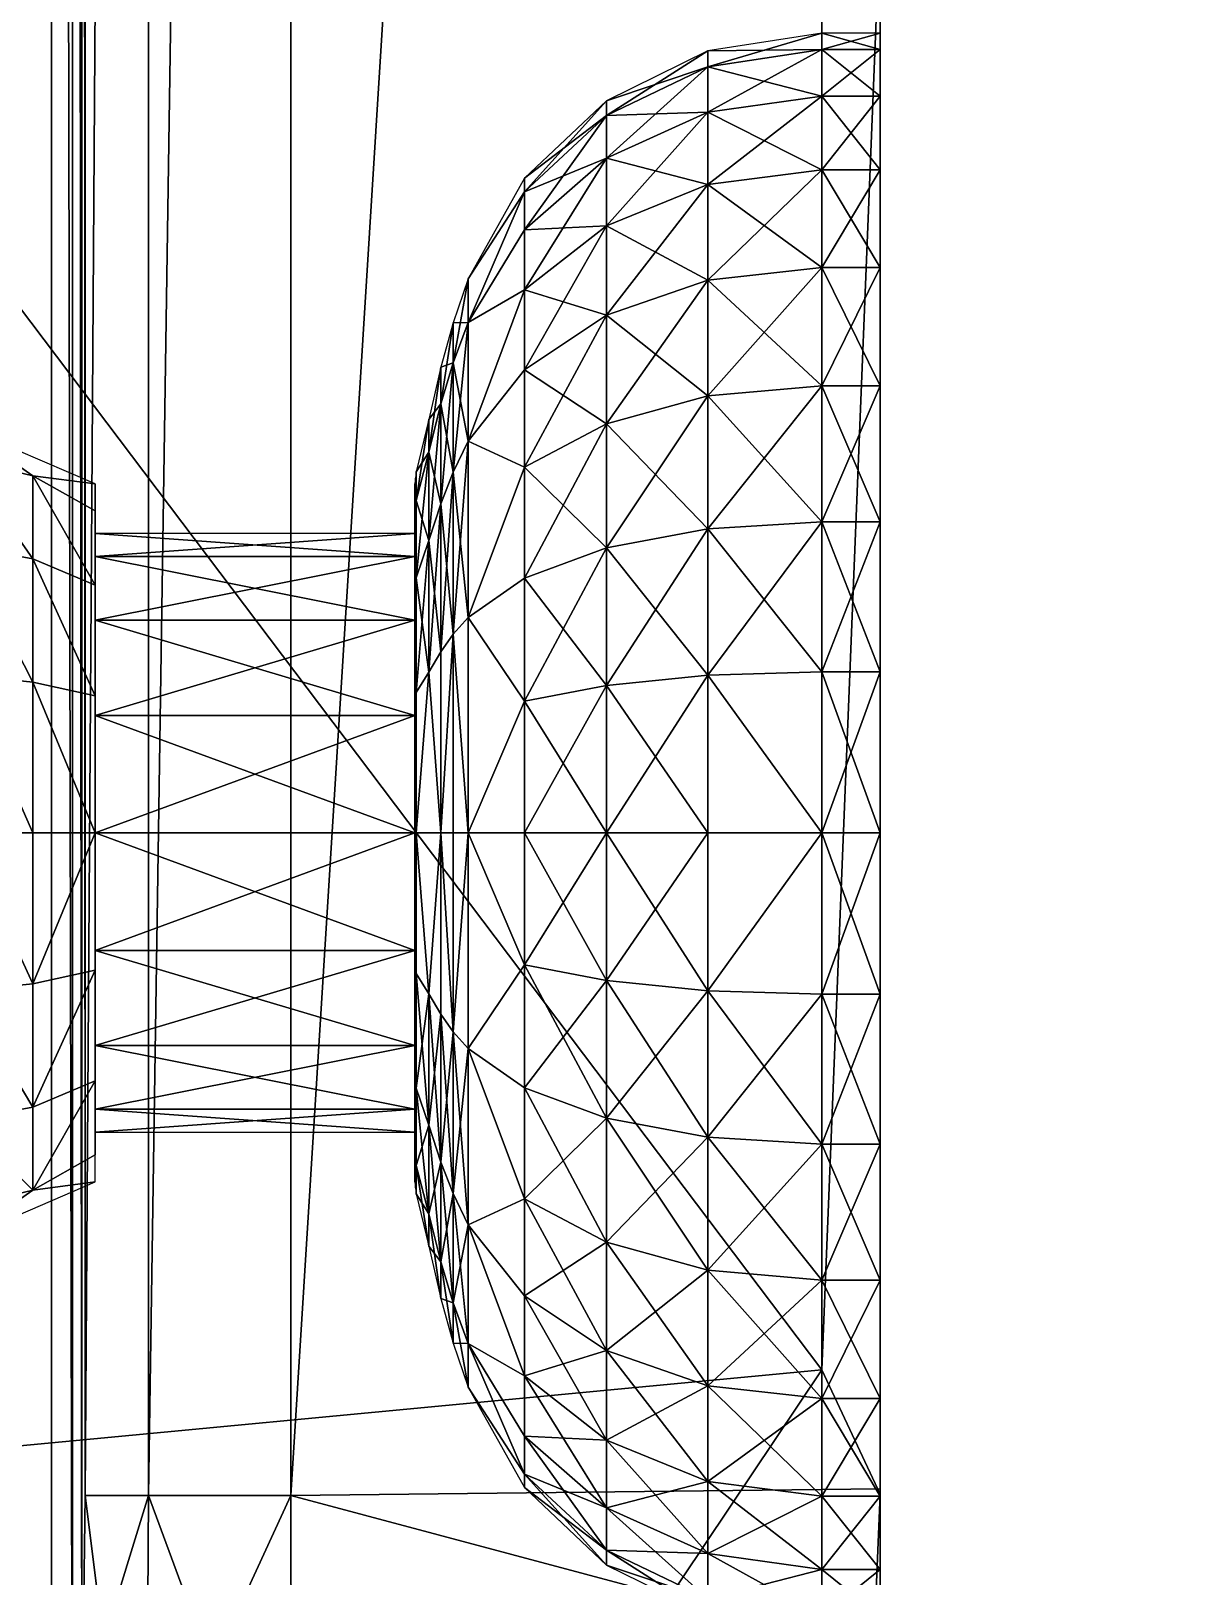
# Model space of a CAD drawing. Units: millimetres at full size, sheet at 1:50. Extents: x -9750 to 9750, y -6680 to 6675.
# Drawn here: x -4095 to -4054.7, y 3875.8 to 3928.9 of the extents above; entities that cross this region are included whole.
import ezdxf

# ---------------------------------------------------------------- set-up
doc = ezdxf.new("R2010")
doc.units = ezdxf.units.MM
doc.header["$LTSCALE"] = 50
doc.layers.add('0-6_壁', color=4, linetype='Continuous')
doc.layers.add('0-A_汎用オブジェクト（実装）', color=4, linetype='Continuous')

msp = doc.modelspace()

# ---------------------------------------------------------------- wipeouts: each hides what was drawn before it
msp.add_wipeout([(-5115.77, 3745.05), (-4015.77, 3745.05), (-4015.77, 5120.05), (-4015.77, 5120.05)])

# ---------------------------------------------------------------- next in the draw order: wipeouts: each hides what was drawn before it
msp.add_wipeout([(-5115.77, 3745.05), (-4015.77, 5120.05), (-5115.77, 5120.05), (-5115.77, 5120.05)])

# ---------------------------------------------------------------- next in the draw order: linework, layer by layer
at = {"layer": '0-A_汎用オブジェクト（実装）'}
for p, q in [((-4092.77, 3913.37), (-4092.77, 3911.67)), ((-4092.77, 3913.37), (-4092.77, 3911.67)), ((-4081.77, 3906.04), (-4081.77, 3913.37)), ((-4081.77, 3909.85), (-4081.77, 3913.37)), ((-4081.77, 3913.37), (-4081.77, 3906.04)), ((-4092.77, 3912.44), (-4092.77, 3908.68)), ((-4092.77, 3908.68), (-4092.77, 3912.44)), ((-4092.77, 3910.87), (-4092.77, 3912.44)), ((-4092.77, 3910.87), (-4092.77, 3912.44)), ((-4092.77, 3912.44), (-4092.77, 3908.68)), ((-4092.77, 3908.68), (-4092.77, 3912.44)), ((-4081.77, 3912.42), (-4081.77, 3906.04)), ((-4081.77, 3908.68), (-4081.77, 3911.67)), ((-4081.77, 3905.41), (-4081.77, 3911.67)), ((-4081.77, 3911.67), (-4081.77, 3905.41)), ((-4081.77, 3910.87), (-4081.77, 3905.41)), ((-4092.77, 3909.89), (-4092.77, 3905.41)), ((-4092.77, 3905.41), (-4092.77, 3909.89)), ((-4092.77, 3909.89), (-4092.77, 3905.41)), ((-4092.77, 3905.41), (-4092.77, 3909.89)), ((-4081.77, 3908.68), (-4081.77, 3905.41)), ((-4092.77, 3906.08), (-4092.77, 3901.37)), ((-4092.77, 3906.08), (-4092.77, 3901.37)), ((-4081.77, 3901.37), (-4081.77, 3906.04)), ((-4081.77, 3896.69), (-4081.77, 3906.04)), ((-4092.77, 3901.37), (-4092.77, 3905.41)), ((-4092.77, 3905.41), (-4092.77, 3901.37)), ((-4081.77, 3897.32), (-4081.77, 3905.41)), ((-4081.77, 3901.37), (-4081.77, 3905.41)), ((-4092.77, 3897.32), (-4092.77, 3901.37)), ((-4092.77, 3896.65), (-4092.77, 3901.37)), ((-4092.77, 3896.65), (-4092.77, 3901.37)), ((-4092.77, 3901.37), (-4092.77, 3897.32)), ((-4081.77, 3901.37), (-4081.77, 3897.32)), ((-4081.77, 3901.37), (-4081.77, 3896.69)), ((-4092.77, 3897.32), (-4092.77, 3892.84)), ((-4092.77, 3892.84), (-4092.77, 3897.32)), ((-4092.77, 3897.32), (-4092.77, 3892.84)), ((-4092.77, 3892.84), (-4092.77, 3897.32)), ((-4081.77, 3897.32), (-4081.77, 3891.07)), ((-4081.77, 3891.07), (-4081.77, 3897.32)), ((-4081.77, 3891.86), (-4081.77, 3897.32)), ((-4081.77, 3894.05), (-4081.77, 3897.32)), ((-4081.77, 3889.37), (-4081.77, 3896.69)), ((-4081.77, 3890.31), (-4081.77, 3896.69)), ((-4092.77, 3894.05), (-4092.77, 3890.29)), ((-4092.77, 3890.29), (-4092.77, 3894.05)), ((-4092.77, 3894.05), (-4092.77, 3890.29)), ((-4092.77, 3890.29), (-4092.77, 3894.05)), ((-4081.77, 3894.05), (-4081.77, 3891.07)), ((-4081.77, 3892.88), (-4081.77, 3889.37)), ((-4092.77, 3891.86), (-4092.77, 3890.29)), ((-4092.77, 3891.86), (-4092.77, 3890.29)), ((-4092.77, 3889.37), (-4092.77, 3891.07)), ((-4092.77, 3889.37), (-4092.77, 3891.07))]:
    msp.add_line(p, q, dxfattribs=at)
for points in [[(-4096.13, 3856.62), (-4094.27, 3858.41), (-4094.27, 4224.32)], [(-4093.54, 3862.5), (-4093.54, 4220.23), (-4094.27, 4224.32)], [(-4094.27, 4224.32), (-4094.27, 3858.41), (-4093.54, 3862.5)], [(-4093.22, 4212.91), (-4093.54, 4220.23), (-4093.22, 3869.82)], [(-4093.54, 4220.23), (-4093.54, 3862.5), (-4093.22, 3869.82)], [(-4093.11, 3878.58), (-4093.11, 4204.15), (-4093.22, 4212.91)], [(-4093.22, 4212.91), (-4093.22, 3869.82), (-4093.11, 3878.58)], [(-4093.11, 4204.15), (-4093.11, 3878.58), (-4090.93, 4204.15)], [(-4093.11, 3878.58), (-4090.93, 3878.58), (-4090.93, 4204.15)], [(-4090.93, 4204.15), (-4090.93, 3878.58), (-4086.03, 4204.15)], [(-4090.93, 3878.58), (-4086.03, 3878.58), (-4086.03, 4204.15)], [(-4105.77, 3933.22), (-4067.77, 3882.9), (-4067.77, 3935.63)], [(-4067.77, 3882.9), (-4105.77, 3933.22), (-4105.77, 3879.3)], [(-4067.77, 3928.31), (-4067.77, 3928.87), (-4071.69, 3928.26)], [(-4067.77, 3928.87), (-4071.69, 3928.26), (-4071.69, 3927.71)], [(-4067.77, 3928.87), (-4071.69, 3927.71), (-4067.77, 3928.31)], [(-4075.18, 3926.04), (-4071.69, 3928.26), (-4075.18, 3926.55)], [(-4075.18, 3926.04), (-4071.69, 3927.71), (-4071.69, 3928.26)], [(-4075.18, 3926.55), (-4075.18, 3926.04), (-4071.69, 3927.71), (-4075.18, 3926.55), (-4071.69, 3927.71), (-4071.69, 3928.26)], [(-4067.77, 3926.7), (-4067.77, 3928.31), (-4071.69, 3927.71)], [(-4067.77, 3928.31), (-4071.69, 3928.26), (-4071.69, 3927.71)], [(-4067.77, 3928.31), (-4071.69, 3927.71), (-4071.69, 3926.15)], [(-4067.77, 3928.31), (-4071.69, 3926.15), (-4067.77, 3926.7)], [(-4075.18, 3924.57), (-4071.69, 3926.15), (-4071.69, 3927.71)], [(-4075.18, 3924.57), (-4071.69, 3927.71), (-4075.18, 3926.04)], [(-4075.18, 3926.04), (-4071.69, 3926.15), (-4071.69, 3927.71), (-4075.18, 3926.04), (-4075.18, 3924.57), (-4071.69, 3926.15)], [(-4067.77, 3926.7), (-4071.69, 3927.71), (-4071.69, 3926.15)], [(-4078, 3923.42), (-4075.18, 3926.55), (-4078, 3923.88)], [(-4078, 3923.42), (-4075.18, 3926.04), (-4075.18, 3926.55)], [(-4078, 3923.88), (-4075.18, 3926.04), (-4075.18, 3926.55)], [(-4067.77, 3924.17), (-4067.77, 3926.7), (-4071.69, 3926.15)], [(-4067.77, 3926.7), (-4071.69, 3926.15), (-4071.69, 3923.67)], [(-4067.77, 3926.7), (-4071.69, 3923.67), (-4067.77, 3924.17)], [(-4078, 3922.11), (-4075.18, 3924.57), (-4075.18, 3926.04)], [(-4078, 3922.11), (-4075.18, 3926.04), (-4078, 3923.42)], [(-4078, 3923.88), (-4078, 3923.42), (-4075.18, 3926.04)], [(-4078, 3923.42), (-4075.18, 3924.57), (-4075.18, 3926.04)], [(-4075.18, 3922.25), (-4071.69, 3923.67), (-4071.69, 3926.15)], [(-4075.18, 3922.25), (-4071.69, 3926.15), (-4075.18, 3924.57)], [(-4075.18, 3924.57), (-4071.69, 3923.67), (-4071.69, 3926.15)], [(-4067.77, 3924.17), (-4071.69, 3926.15), (-4071.69, 3923.67)], [(-4078, 3920.04), (-4075.18, 3922.25), (-4075.18, 3924.57)], [(-4078, 3920.04), (-4075.18, 3924.57), (-4078, 3922.11)], [(-4078, 3923.42), (-4078, 3922.11), (-4075.18, 3924.57)], [(-4078, 3922.11), (-4075.18, 3922.25), (-4075.18, 3924.57)], [(-4075.18, 3924.57), (-4075.18, 3922.25), (-4071.69, 3923.67)], [(-4067.77, 3920.81), (-4067.77, 3924.17), (-4071.69, 3923.67)], [(-4067.77, 3924.17), (-4071.69, 3923.67), (-4071.69, 3920.38)], [(-4067.77, 3924.17), (-4071.69, 3920.38), (-4067.77, 3920.81)], [(-4078, 3923.42), (-4078, 3923.88), (-4079.94, 3920.42)], [(-4078, 3923.88), (-4079.94, 3920.42), (-4078, 3923.42)], [(-4075.18, 3919.17), (-4071.69, 3920.38), (-4071.69, 3923.67)], [(-4075.18, 3919.17), (-4071.69, 3923.67), (-4075.18, 3922.25)], [(-4075.18, 3922.25), (-4071.69, 3920.38), (-4071.69, 3923.67)], [(-4067.77, 3920.81), (-4071.69, 3923.67), (-4071.69, 3920.38)], [(-4078, 3922.11), (-4078, 3923.42), (-4079.94, 3918.92)], [(-4078, 3923.42), (-4079.94, 3920.42), (-4079.94, 3918.92)], [(-4078, 3923.42), (-4079.94, 3920.42), (-4079.94, 3918.92)], [(-4078, 3923.42), (-4079.94, 3918.92), (-4078, 3922.11)], [(-4078, 3920.04), (-4078, 3922.11), (-4079.94, 3918.92)], [(-4078, 3922.11), (-4079.94, 3918.92), (-4078, 3920.04)], [(-4078, 3917.29), (-4075.18, 3919.17), (-4075.18, 3922.25)], [(-4078, 3917.29), (-4075.18, 3922.25), (-4078, 3920.04)], [(-4078, 3922.11), (-4078, 3920.04), (-4075.18, 3922.25)], [(-4078, 3920.04), (-4075.18, 3919.17), (-4075.18, 3922.25), (-4078, 3920.04), (-4078, 3917.29), (-4075.18, 3919.17)], [(-4075.18, 3922.25), (-4075.18, 3919.17), (-4071.69, 3920.38)], [(-4080.45, 3918.91), (-4079.94, 3918.92), (-4079.94, 3920.42)], [(-4080.45, 3917.53), (-4079.94, 3920.42), (-4080.45, 3918.91)], [(-4080.45, 3917.53), (-4079.94, 3918.92), (-4079.94, 3920.42)], [(-4067.77, 3916.74), (-4067.77, 3920.81), (-4071.69, 3920.38)], [(-4067.77, 3920.81), (-4071.69, 3920.38), (-4071.69, 3916.4)], [(-4067.77, 3920.81), (-4071.69, 3916.4), (-4067.77, 3916.74)], [(-4078, 3917.29), (-4078, 3920.04), (-4079.94, 3914.84)], [(-4078, 3920.04), (-4079.94, 3918.92), (-4079.94, 3914.84)], [(-4078, 3920.04), (-4079.94, 3918.92), (-4079.94, 3914.84)], [(-4078, 3920.04), (-4079.94, 3914.84), (-4078, 3917.29)], [(-4075.18, 3915.44), (-4071.69, 3916.4), (-4071.69, 3920.38)], [(-4075.18, 3915.44), (-4071.69, 3920.38), (-4075.18, 3919.17)], [(-4075.18, 3919.17), (-4075.18, 3915.44), (-4071.69, 3916.4), (-4075.18, 3919.17), (-4071.69, 3916.4), (-4071.69, 3920.38)], [(-4067.77, 3916.74), (-4071.69, 3920.38), (-4071.69, 3916.4)], [(-4080.87, 3917.38), (-4080.45, 3917.53), (-4080.45, 3918.91)], [(-4080.87, 3916.12), (-4080.45, 3918.91), (-4080.87, 3917.38)], [(-4080.87, 3916.12), (-4080.45, 3917.53), (-4080.45, 3918.91)], [(-4080.45, 3917.53), (-4079.94, 3914.84), (-4079.94, 3918.92)], [(-4080.45, 3918.91), (-4080.45, 3917.53), (-4079.94, 3918.92)], [(-4080.45, 3913.77), (-4079.94, 3918.92), (-4080.45, 3917.53)], [(-4080.45, 3913.77), (-4079.94, 3914.84), (-4079.94, 3918.92)], [(-4078, 3913.95), (-4075.18, 3915.44), (-4075.18, 3919.17)], [(-4078, 3913.95), (-4075.18, 3919.17), (-4078, 3917.29)], [(-4078, 3917.29), (-4078, 3913.95), (-4075.18, 3915.44), (-4078, 3917.29), (-4075.18, 3915.44), (-4075.18, 3919.17)], [(-4080.87, 3916.12), (-4080.87, 3917.38), (-4081.29, 3915.58)], [(-4080.87, 3917.38), (-4081.29, 3915.58), (-4081.29, 3914.46)], [(-4080.87, 3917.38), (-4081.29, 3914.46), (-4080.87, 3916.12)], [(-4080.87, 3916.12), (-4080.45, 3913.77), (-4080.45, 3917.53), (-4080.87, 3916.12), (-4080.87, 3912.69), (-4080.45, 3913.77)], [(-4080.87, 3917.38), (-4080.87, 3916.12), (-4080.45, 3917.53)], [(-4080.87, 3912.69), (-4080.45, 3917.53), (-4080.87, 3916.12)], [(-4080.87, 3912.69), (-4080.45, 3913.77), (-4080.45, 3917.53)], [(-4080.45, 3917.53), (-4080.45, 3913.77), (-4079.94, 3914.84)], [(-4078, 3913.95), (-4078, 3917.29), (-4079.94, 3914.84)], [(-4078, 3917.29), (-4079.94, 3914.84), (-4078, 3913.95)], [(-4067.77, 3912.07), (-4067.77, 3916.74), (-4071.69, 3916.4)], [(-4067.77, 3916.74), (-4071.69, 3916.4), (-4071.69, 3911.83)], [(-4067.77, 3916.74), (-4071.69, 3911.83), (-4067.77, 3912.07)], [(-4075.18, 3911.17), (-4071.69, 3911.83), (-4071.69, 3916.4)], [(-4075.18, 3911.17), (-4071.69, 3916.4), (-4075.18, 3915.44)], [(-4075.18, 3915.44), (-4071.69, 3911.83), (-4071.69, 3916.4)], [(-4067.77, 3912.07), (-4071.69, 3916.4), (-4071.69, 3911.83)], [(-4080.87, 3912.69), (-4080.87, 3916.12), (-4081.29, 3914.46)], [(-4080.87, 3916.12), (-4081.29, 3915.58), (-4081.29, 3914.46)], [(-4080.87, 3916.12), (-4081.29, 3914.46), (-4081.29, 3911.42)], [(-4080.87, 3916.12), (-4081.29, 3911.42), (-4080.87, 3912.69)], [(-4094.91, 3913.65), (-4092.77, 3913.37), (-4097.3, 3915.32)], [(-4097.3, 3915.32), (-4097.3, 3914.22), (-4094.91, 3913.65)], [(-4097.3, 3915.32), (-4094.91, 3913.65), (-4092.77, 3913.37)], [(-4094.91, 3913.65), (-4097.3, 3915.32), (-4097.3, 3914.22)], [(-4081.29, 3914.46), (-4081.29, 3915.58), (-4081.72, 3913.78)], [(-4081.29, 3915.58), (-4081.72, 3913.78), (-4081.72, 3912.8)], [(-4081.29, 3915.58), (-4081.72, 3912.8), (-4081.29, 3914.46)], [(-4078, 3910.13), (-4075.18, 3911.17), (-4075.18, 3915.44)], [(-4078, 3910.13), (-4075.18, 3915.44), (-4078, 3913.95)], [(-4078, 3913.95), (-4075.18, 3911.17), (-4075.18, 3915.44)], [(-4075.18, 3915.44), (-4075.18, 3911.17), (-4071.69, 3911.83)], [(-4080.45, 3913.77), (-4079.94, 3908.78), (-4079.94, 3914.84)], [(-4080.45, 3908.2), (-4079.94, 3914.84), (-4080.45, 3913.77)], [(-4080.45, 3908.2), (-4079.94, 3908.78), (-4079.94, 3914.84)], [(-4078, 3913.95), (-4079.94, 3914.84), (-4079.94, 3908.78)], [(-4078, 3913.95), (-4079.94, 3914.84), (-4079.94, 3908.78)], [(-4097.3, 3914.22), (-4097.3, 3911.23), (-4094.91, 3910.79)], [(-4094.91, 3910.79), (-4094.91, 3913.65), (-4097.3, 3914.22)], [(-4097.3, 3914.22), (-4094.91, 3910.79), (-4094.91, 3913.65)], [(-4094.91, 3910.79), (-4097.3, 3914.22), (-4097.3, 3911.23)], [(-4081.29, 3911.42), (-4081.29, 3914.46), (-4081.72, 3912.8), (-4081.29, 3911.42), (-4081.72, 3912.8), (-4081.72, 3910.14)], [(-4081.29, 3914.46), (-4081.72, 3913.78), (-4081.72, 3912.8)], [(-4081.29, 3914.46), (-4081.72, 3912.8), (-4081.72, 3910.14)], [(-4081.29, 3914.46), (-4081.72, 3910.14), (-4081.29, 3911.42)], [(-4080.87, 3912.69), (-4081.29, 3914.46), (-4081.29, 3911.42)], [(-4094.91, 3913.65), (-4094.91, 3910.79), (-4092.77, 3909.89)], [(-4092.77, 3909.89), (-4092.77, 3912.44), (-4094.91, 3913.65)], [(-4094.91, 3913.65), (-4092.77, 3912.44), (-4092.77, 3913.37)], [(-4092.77, 3913.37), (-4094.91, 3913.65), (-4092.77, 3912.44)], [(-4094.91, 3913.65), (-4092.77, 3909.89), (-4092.77, 3912.44)], [(-4092.77, 3909.89), (-4094.91, 3913.65), (-4094.91, 3910.79)], [(-4081.77, 3913.37), (-4081.75, 3912.61), (-4081.75, 3913.57)], [(-4081.77, 3912.42), (-4081.75, 3913.57), (-4081.77, 3913.37)], [(-4081.77, 3912.42), (-4081.75, 3912.61), (-4081.75, 3913.57)], [(-4081.75, 3913.57), (-4081.72, 3912.8), (-4081.72, 3913.78)], [(-4081.75, 3912.61), (-4081.72, 3913.78), (-4081.75, 3913.57)], [(-4081.75, 3912.61), (-4081.72, 3912.8), (-4081.72, 3913.78)], [(-4081.75, 3913.57), (-4081.75, 3912.61), (-4081.72, 3912.8)], [(-4080.87, 3912.69), (-4080.45, 3908.2), (-4080.45, 3913.77)], [(-4080.87, 3907.6), (-4080.45, 3913.77), (-4080.87, 3912.69)], [(-4080.87, 3907.6), (-4080.45, 3908.2), (-4080.45, 3913.77)], [(-4080.45, 3913.77), (-4080.45, 3908.2), (-4079.94, 3908.78)], [(-4078, 3910.13), (-4078, 3913.95), (-4079.94, 3908.78)], [(-4078, 3913.95), (-4079.94, 3908.78), (-4078, 3910.13)], [(-4078, 3913.95), (-4078, 3910.13), (-4075.18, 3911.17)], [(-4081.77, 3913.37), (-4081.77, 3912.42), (-4081.75, 3912.61)], [(-4081.77, 3912.42), (-4081.75, 3910), (-4081.75, 3912.61)], [(-4081.77, 3909.85), (-4081.75, 3912.61), (-4081.77, 3912.42)], [(-4081.77, 3909.85), (-4081.75, 3910), (-4081.75, 3912.61)], [(-4081.77, 3912.42), (-4081.77, 3909.85), (-4081.75, 3910)], [(-4081.75, 3912.61), (-4081.72, 3910.14), (-4081.72, 3912.8)], [(-4081.75, 3910), (-4081.72, 3912.8), (-4081.75, 3912.61)], [(-4081.75, 3910), (-4081.72, 3910.14), (-4081.72, 3912.8)], [(-4081.75, 3912.61), (-4081.75, 3910), (-4081.72, 3910.14)], [(-4080.87, 3907.6), (-4080.87, 3912.69), (-4081.29, 3911.42)], [(-4080.87, 3912.69), (-4081.29, 3911.42), (-4081.29, 3906.9)], [(-4080.87, 3912.69), (-4081.29, 3906.9), (-4080.87, 3907.6)], [(-4080.87, 3912.69), (-4080.87, 3907.6), (-4080.45, 3908.2)], [(-4067.77, 3906.91), (-4067.77, 3912.07), (-4071.69, 3911.83)], [(-4067.77, 3912.07), (-4071.69, 3911.83), (-4071.69, 3906.79)], [(-4067.77, 3912.07), (-4071.69, 3906.79), (-4067.77, 3906.91)], [(-4081.77, 3911.67), (-4092.77, 3911.67), (-4092.77, 3910.87)], [(-4092.77, 3910.87), (-4081.77, 3910.87), (-4081.77, 3911.67)], [(-4092.77, 3911.67), (-4081.77, 3910.87), (-4081.77, 3911.67)], [(-4081.77, 3910.87), (-4092.77, 3911.67), (-4092.77, 3910.87)], [(-4081.29, 3906.9), (-4081.29, 3911.42), (-4081.72, 3910.14)], [(-4081.29, 3911.42), (-4081.72, 3910.14), (-4081.72, 3906.2)], [(-4081.29, 3911.42), (-4081.72, 3906.2), (-4081.29, 3906.9)], [(-4080.87, 3907.6), (-4081.29, 3911.42), (-4081.29, 3906.9)], [(-4075.18, 3906.44), (-4071.69, 3906.79), (-4071.69, 3911.83)], [(-4075.18, 3906.44), (-4071.69, 3911.83), (-4075.18, 3911.17)], [(-4075.18, 3911.17), (-4071.69, 3906.79), (-4071.69, 3911.83)], [(-4067.77, 3906.91), (-4071.69, 3911.83), (-4071.69, 3906.79)], [(-4097.3, 3911.23), (-4097.3, 3906.8), (-4094.91, 3906.55)], [(-4094.91, 3906.55), (-4094.91, 3910.79), (-4097.3, 3911.23)], [(-4097.3, 3911.23), (-4094.91, 3906.55), (-4094.91, 3910.79)], [(-4094.91, 3906.55), (-4097.3, 3911.23), (-4097.3, 3906.8)], [(-4081.77, 3910.87), (-4092.77, 3910.87), (-4092.77, 3908.68)], [(-4092.77, 3908.68), (-4081.77, 3908.68), (-4081.77, 3910.87)], [(-4092.77, 3910.87), (-4081.77, 3908.68), (-4081.77, 3910.87)], [(-4081.77, 3908.68), (-4092.77, 3910.87), (-4092.77, 3908.68)], [(-4078, 3905.9), (-4075.18, 3906.44), (-4075.18, 3911.17)], [(-4078, 3905.9), (-4075.18, 3911.17), (-4078, 3910.13)], [(-4078, 3910.13), (-4075.18, 3906.44), (-4075.18, 3911.17), (-4078, 3910.13), (-4078, 3905.9), (-4075.18, 3906.44)], [(-4075.18, 3911.17), (-4075.18, 3906.44), (-4071.69, 3906.79)], [(-4094.91, 3910.79), (-4094.91, 3906.55), (-4092.77, 3906.08)], [(-4092.77, 3906.08), (-4092.77, 3909.89), (-4094.91, 3910.79)], [(-4094.91, 3910.79), (-4092.77, 3906.08), (-4092.77, 3909.89)], [(-4092.77, 3906.08), (-4094.91, 3910.79), (-4094.91, 3906.55)], [(-4081.77, 3909.85), (-4081.75, 3906.12), (-4081.75, 3910)], [(-4081.77, 3906.04), (-4081.75, 3910), (-4081.77, 3909.85)], [(-4081.77, 3906.04), (-4081.75, 3906.12), (-4081.75, 3910)], [(-4081.77, 3909.85), (-4081.77, 3906.04), (-4081.75, 3906.12)], [(-4081.75, 3910), (-4081.75, 3906.12), (-4081.72, 3906.2), (-4081.75, 3910), (-4081.72, 3906.2), (-4081.72, 3910.14)], [(-4081.75, 3906.12), (-4081.72, 3910.14), (-4081.75, 3910)], [(-4081.75, 3906.12), (-4081.72, 3906.2), (-4081.72, 3910.14)], [(-4081.29, 3906.9), (-4081.72, 3910.14), (-4081.72, 3906.2)], [(-4078, 3905.9), (-4078, 3910.13), (-4079.94, 3908.78)], [(-4078, 3910.13), (-4079.94, 3908.78), (-4078, 3905.9)], [(-4080.45, 3908.2), (-4079.94, 3901.37), (-4079.94, 3908.78)], [(-4080.45, 3908.2), (-4079.94, 3901.37), (-4079.94, 3908.78)], [(-4078, 3905.9), (-4079.94, 3908.78), (-4079.94, 3901.37)], [(-4078, 3905.9), (-4079.94, 3908.78), (-4079.94, 3901.37)], [(-4092.77, 3905.41), (-4081.77, 3905.41), (-4081.77, 3908.68)], [(-4081.77, 3908.68), (-4092.77, 3908.68), (-4092.77, 3905.41)], [(-4092.77, 3908.68), (-4081.77, 3905.41), (-4081.77, 3908.68)], [(-4081.77, 3905.41), (-4092.77, 3908.68), (-4092.77, 3905.41)], [(-4080.45, 3908.2), (-4080.87, 3901.37), (-4080.45, 3901.37)], [(-4080.87, 3907.6), (-4080.87, 3901.37), (-4080.45, 3908.2)], [(-4080.87, 3901.37), (-4080.45, 3908.2), (-4080.87, 3907.6)], [(-4080.45, 3901.37), (-4080.45, 3908.2), (-4080.87, 3901.37)], [(-4080.45, 3908.2), (-4080.45, 3901.37), (-4079.94, 3901.37)], [(-4079.94, 3901.37), (-4080.45, 3908.2), (-4080.45, 3901.37)], [(-4080.87, 3901.37), (-4080.87, 3907.6), (-4081.29, 3906.9)], [(-4080.87, 3907.6), (-4081.29, 3906.9), (-4080.87, 3901.37)], [(-4097.3, 3906.8), (-4097.3, 3901.37), (-4094.91, 3901.37)], [(-4094.91, 3901.37), (-4094.91, 3906.55), (-4097.3, 3906.8)], [(-4097.3, 3906.8), (-4094.91, 3901.37), (-4094.91, 3906.55)], [(-4094.91, 3901.37), (-4097.3, 3906.8), (-4097.3, 3901.37)], [(-4081.72, 3901.37), (-4080.87, 3901.37), (-4081.29, 3906.9)], [(-4081.29, 3906.9), (-4081.72, 3906.2), (-4081.72, 3901.37)], [(-4081.29, 3906.9), (-4081.72, 3906.2), (-4081.72, 3901.37)], [(-4081.29, 3906.9), (-4081.72, 3901.37), (-4080.87, 3901.37)], [(-4075.18, 3901.37), (-4071.69, 3901.37), (-4071.69, 3906.79)], [(-4075.18, 3901.37), (-4071.69, 3906.79), (-4075.18, 3906.44)], [(-4075.18, 3906.44), (-4071.69, 3901.37), (-4071.69, 3906.79), (-4075.18, 3906.44), (-4075.18, 3901.37), (-4071.69, 3901.37)], [(-4067.77, 3901.37), (-4067.77, 3906.91), (-4071.69, 3906.79)], [(-4067.77, 3906.91), (-4071.69, 3906.79), (-4067.77, 3901.37)], [(-4071.69, 3901.37), (-4067.77, 3901.37), (-4071.69, 3906.79)], [(-4071.69, 3906.79), (-4071.69, 3901.37), (-4067.77, 3901.37)], [(-4094.91, 3906.55), (-4094.91, 3901.37), (-4092.77, 3901.37)], [(-4092.77, 3901.37), (-4092.77, 3906.08), (-4094.91, 3906.55)], [(-4094.91, 3906.55), (-4092.77, 3901.37), (-4092.77, 3906.08)], [(-4092.77, 3901.37), (-4094.91, 3906.55), (-4094.91, 3901.37)], [(-4081.75, 3906.12), (-4081.77, 3901.37), (-4081.75, 3901.37)], [(-4081.77, 3906.04), (-4081.77, 3901.37), (-4081.75, 3906.12)], [(-4081.77, 3901.37), (-4081.75, 3906.12), (-4081.77, 3906.04)], [(-4081.75, 3901.37), (-4081.75, 3906.12), (-4081.77, 3901.37)], [(-4081.75, 3906.12), (-4081.72, 3901.37), (-4081.72, 3906.2)], [(-4081.75, 3906.12), (-4081.72, 3901.37), (-4081.72, 3906.2)], [(-4081.75, 3906.12), (-4081.75, 3901.37), (-4081.72, 3901.37)], [(-4081.72, 3901.37), (-4081.75, 3906.12), (-4081.75, 3901.37)], [(-4078, 3901.37), (-4075.18, 3901.37), (-4075.18, 3906.44)], [(-4078, 3901.37), (-4075.18, 3906.44), (-4078, 3905.9)], [(-4078, 3905.9), (-4075.18, 3901.37), (-4075.18, 3906.44), (-4078, 3905.9), (-4078, 3901.37), (-4075.18, 3901.37)], [(-4079.94, 3901.37), (-4078, 3901.37), (-4078, 3905.9)], [(-4078, 3905.9), (-4079.94, 3901.37), (-4078, 3901.37)], [(-4081.77, 3905.41), (-4092.77, 3905.41), (-4092.77, 3901.37)], [(-4092.77, 3901.37), (-4081.77, 3901.37), (-4081.77, 3905.41)], [(-4081.77, 3901.37), (-4092.77, 3905.41), (-4092.77, 3901.37)], [(-4092.77, 3905.41), (-4081.77, 3901.37), (-4081.77, 3905.41)], [(-4097.3, 3901.37), (-4097.3, 3895.93), (-4094.91, 3896.18)], [(-4094.91, 3896.18), (-4094.91, 3901.37), (-4097.3, 3901.37)], [(-4097.3, 3901.37), (-4094.91, 3896.18), (-4094.91, 3901.37)], [(-4094.91, 3896.18), (-4097.3, 3901.37), (-4097.3, 3895.93)], [(-4092.77, 3901.37), (-4094.91, 3901.37), (-4094.91, 3896.18)], [(-4094.91, 3896.18), (-4092.77, 3896.65), (-4092.77, 3901.37)], [(-4092.77, 3901.37), (-4094.91, 3896.18), (-4092.77, 3896.65)], [(-4094.91, 3896.18), (-4092.77, 3901.37), (-4094.91, 3901.37)], [(-4081.77, 3901.37), (-4092.77, 3901.37), (-4092.77, 3897.32)], [(-4092.77, 3897.32), (-4081.77, 3897.32), (-4081.77, 3901.37)], [(-4092.77, 3901.37), (-4081.77, 3897.32), (-4081.77, 3901.37)], [(-4081.75, 3896.61), (-4081.75, 3901.37), (-4081.77, 3901.37), (-4081.75, 3896.61), (-4081.72, 3901.37), (-4081.75, 3901.37)], [(-4081.75, 3896.61), (-4081.77, 3901.37), (-4081.77, 3896.69)], [(-4081.75, 3896.61), (-4081.77, 3901.37), (-4081.77, 3896.69)], [(-4081.77, 3901.37), (-4081.75, 3896.61), (-4081.75, 3901.37)], [(-4081.72, 3896.53), (-4081.72, 3901.37), (-4081.75, 3896.61)], [(-4081.72, 3901.37), (-4081.75, 3896.61), (-4081.72, 3896.53)], [(-4081.75, 3901.37), (-4081.75, 3896.61), (-4081.72, 3901.37)], [(-4080.87, 3901.37), (-4081.72, 3901.37), (-4081.29, 3895.83)], [(-4081.72, 3901.37), (-4081.72, 3896.53), (-4081.29, 3895.83)], [(-4081.72, 3896.53), (-4081.29, 3895.83), (-4081.72, 3901.37)], [(-4081.29, 3895.83), (-4080.87, 3901.37), (-4081.72, 3901.37)], [(-4081.29, 3895.83), (-4080.87, 3895.13), (-4080.87, 3901.37)], [(-4081.29, 3895.83), (-4080.87, 3895.13), (-4080.87, 3901.37)], [(-4080.45, 3901.37), (-4080.87, 3901.37), (-4080.45, 3894.53)], [(-4080.87, 3901.37), (-4080.87, 3895.13), (-4080.45, 3894.53)], [(-4080.87, 3895.13), (-4080.45, 3894.53), (-4080.87, 3901.37)], [(-4080.45, 3894.53), (-4080.45, 3901.37), (-4080.87, 3901.37)], [(-4080.45, 3894.53), (-4079.94, 3893.95), (-4079.94, 3901.37)], [(-4079.94, 3901.37), (-4080.45, 3901.37), (-4080.45, 3894.53)], [(-4080.45, 3894.53), (-4079.94, 3901.37), (-4080.45, 3901.37)], [(-4080.45, 3894.53), (-4079.94, 3893.95), (-4079.94, 3901.37)], [(-4078, 3896.83), (-4078, 3901.37), (-4079.94, 3901.37)], [(-4078, 3896.83), (-4079.94, 3901.37), (-4079.94, 3893.95)], [(-4078, 3896.83), (-4079.94, 3901.37), (-4079.94, 3893.95)], [(-4079.94, 3901.37), (-4078, 3896.83), (-4078, 3901.37)], [(-4078, 3896.83), (-4075.18, 3901.37), (-4078, 3901.37), (-4078, 3896.83), (-4075.18, 3896.29), (-4075.18, 3901.37)], [(-4078, 3901.37), (-4078, 3896.83), (-4075.18, 3896.29)], [(-4078, 3901.37), (-4075.18, 3896.29), (-4075.18, 3901.37)], [(-4075.18, 3896.29), (-4071.69, 3895.94), (-4071.69, 3901.37)], [(-4075.18, 3896.29), (-4071.69, 3901.37), (-4075.18, 3901.37)], [(-4075.18, 3901.37), (-4075.18, 3896.29), (-4071.69, 3895.94)], [(-4075.18, 3901.37), (-4071.69, 3895.94), (-4071.69, 3901.37)], [(-4071.69, 3895.94), (-4067.77, 3901.37), (-4071.69, 3901.37)], [(-4067.77, 3895.82), (-4067.77, 3901.37), (-4071.69, 3895.94)], [(-4071.69, 3901.37), (-4071.69, 3895.94), (-4067.77, 3901.37)], [(-4067.77, 3901.37), (-4071.69, 3895.94), (-4067.77, 3895.82)], [(-4092.77, 3894.05), (-4081.77, 3894.05), (-4081.77, 3897.32)], [(-4081.77, 3897.32), (-4092.77, 3897.32), (-4092.77, 3894.05)], [(-4081.77, 3894.05), (-4092.77, 3897.32), (-4092.77, 3894.05)], [(-4092.77, 3897.32), (-4081.77, 3894.05), (-4081.77, 3897.32)], [(-4092.77, 3896.65), (-4094.91, 3896.18), (-4094.91, 3891.94)], [(-4094.91, 3891.94), (-4092.77, 3892.84), (-4092.77, 3896.65)], [(-4092.77, 3896.65), (-4094.91, 3891.94), (-4092.77, 3892.84)], [(-4094.91, 3891.94), (-4092.77, 3896.65), (-4094.91, 3896.18)], [(-4081.75, 3892.73), (-4081.75, 3896.61), (-4081.77, 3896.69)], [(-4081.75, 3892.73), (-4081.77, 3896.69), (-4081.77, 3892.88)], [(-4081.75, 3896.61), (-4081.77, 3896.69), (-4081.77, 3892.88)], [(-4081.75, 3896.61), (-4081.77, 3892.88), (-4081.75, 3892.73)], [(-4081.72, 3892.59), (-4081.72, 3896.53), (-4081.75, 3896.61)], [(-4081.72, 3892.59), (-4081.75, 3896.61), (-4081.75, 3892.73)], [(-4081.72, 3896.53), (-4081.75, 3896.61), (-4081.75, 3892.73)], [(-4081.72, 3896.53), (-4081.75, 3892.73), (-4081.72, 3892.59)], [(-4081.72, 3896.53), (-4081.29, 3891.31), (-4081.29, 3895.83)], [(-4081.72, 3896.53), (-4081.72, 3892.59), (-4081.29, 3891.31)], [(-4081.72, 3892.59), (-4081.29, 3895.83), (-4081.72, 3896.53)], [(-4078, 3892.6), (-4078, 3896.83), (-4079.94, 3893.95)], [(-4078, 3896.83), (-4079.94, 3893.95), (-4078, 3892.6)], [(-4078, 3892.6), (-4075.18, 3896.29), (-4078, 3896.83)], [(-4078, 3896.83), (-4078, 3892.6), (-4075.18, 3891.56)], [(-4078, 3896.83), (-4075.18, 3891.56), (-4075.18, 3896.29)], [(-4094.91, 3891.94), (-4094.91, 3896.18), (-4097.3, 3895.93)], [(-4097.3, 3895.93), (-4094.91, 3891.94), (-4094.91, 3896.18)], [(-4078, 3892.6), (-4075.18, 3891.56), (-4075.18, 3896.29)], [(-4075.18, 3891.56), (-4071.69, 3895.94), (-4075.18, 3896.29)], [(-4075.18, 3896.29), (-4075.18, 3891.56), (-4071.69, 3890.9)], [(-4075.18, 3896.29), (-4071.69, 3890.9), (-4071.69, 3895.94)], [(-4075.18, 3891.56), (-4071.69, 3890.9), (-4071.69, 3895.94)], [(-4067.77, 3890.66), (-4067.77, 3895.82), (-4071.69, 3895.94)], [(-4067.77, 3890.66), (-4071.69, 3895.94), (-4071.69, 3890.9)], [(-4067.77, 3895.82), (-4071.69, 3895.94), (-4071.69, 3890.9)], [(-4097.3, 3895.93), (-4097.3, 3891.5), (-4094.91, 3891.94)], [(-4094.91, 3891.94), (-4097.3, 3895.93), (-4097.3, 3891.5)], [(-4081.72, 3892.59), (-4081.29, 3891.31), (-4081.29, 3895.83)], [(-4081.29, 3895.83), (-4080.87, 3890.04), (-4080.87, 3895.13)], [(-4081.29, 3895.83), (-4081.29, 3891.31), (-4080.87, 3890.04)], [(-4081.29, 3891.31), (-4080.87, 3895.13), (-4081.29, 3895.83)], [(-4067.77, 3895.82), (-4071.69, 3890.9), (-4067.77, 3890.66)], [(-4081.29, 3891.31), (-4080.87, 3890.04), (-4080.87, 3895.13)], [(-4080.87, 3895.13), (-4080.45, 3888.96), (-4080.45, 3894.53)], [(-4080.87, 3895.13), (-4080.87, 3890.04), (-4080.45, 3888.96)], [(-4080.87, 3890.04), (-4080.45, 3894.53), (-4080.87, 3895.13)], [(-4080.87, 3890.04), (-4080.45, 3888.96), (-4080.45, 3894.53)], [(-4080.45, 3894.53), (-4079.94, 3887.89), (-4079.94, 3893.95)], [(-4080.45, 3894.53), (-4080.45, 3888.96), (-4079.94, 3887.89)], [(-4080.45, 3888.96), (-4079.94, 3893.95), (-4080.45, 3894.53), (-4080.45, 3888.96), (-4079.94, 3887.89), (-4079.94, 3893.95)], [(-4081.77, 3894.05), (-4092.77, 3894.05), (-4092.77, 3891.86)], [(-4092.77, 3891.86), (-4081.77, 3891.86), (-4081.77, 3894.05)], [(-4081.77, 3891.86), (-4092.77, 3894.05), (-4092.77, 3891.86)], [(-4092.77, 3894.05), (-4081.77, 3891.86), (-4081.77, 3894.05)], [(-4078, 3888.78), (-4078, 3892.6), (-4079.94, 3893.95)], [(-4078, 3888.78), (-4079.94, 3893.95), (-4079.94, 3887.89)], [(-4078, 3888.78), (-4079.94, 3893.95), (-4079.94, 3887.89)], [(-4078, 3892.6), (-4079.94, 3893.95), (-4078, 3888.78)], [(-4092.77, 3892.84), (-4094.91, 3891.94), (-4094.91, 3889.08)], [(-4094.91, 3889.08), (-4092.77, 3890.29), (-4092.77, 3892.84)], [(-4092.77, 3892.84), (-4094.91, 3889.08), (-4092.77, 3890.29)], [(-4094.91, 3889.08), (-4092.77, 3892.84), (-4094.91, 3891.94)], [(-4081.75, 3890.12), (-4081.75, 3892.73), (-4081.77, 3892.88)], [(-4081.75, 3890.12), (-4081.77, 3892.88), (-4081.77, 3890.31)], [(-4081.75, 3892.73), (-4081.77, 3892.88), (-4081.77, 3890.31)], [(-4081.75, 3892.73), (-4081.77, 3890.31), (-4081.75, 3890.12)], [(-4081.72, 3889.93), (-4081.72, 3892.59), (-4081.75, 3892.73)], [(-4081.72, 3889.93), (-4081.75, 3892.73), (-4081.75, 3890.12)], [(-4081.72, 3892.59), (-4081.75, 3892.73), (-4081.75, 3890.12)], [(-4081.72, 3892.59), (-4081.75, 3890.12), (-4081.72, 3889.93)], [(-4081.72, 3892.59), (-4081.29, 3888.27), (-4081.29, 3891.31)], [(-4081.72, 3892.59), (-4081.72, 3889.93), (-4081.29, 3888.27)], [(-4081.72, 3889.93), (-4081.29, 3891.31), (-4081.72, 3892.59)], [(-4078, 3888.78), (-4075.18, 3891.56), (-4078, 3892.6)], [(-4078, 3892.6), (-4078, 3888.78), (-4075.18, 3887.29)], [(-4078, 3892.6), (-4075.18, 3887.29), (-4075.18, 3891.56)], [(-4094.91, 3889.08), (-4094.91, 3891.94), (-4097.3, 3891.5)], [(-4097.3, 3891.5), (-4094.91, 3889.08), (-4094.91, 3891.94)], [(-4081.77, 3891.86), (-4092.77, 3891.86), (-4092.77, 3891.07)], [(-4092.77, 3891.07), (-4081.77, 3891.07), (-4081.77, 3891.86)], [(-4081.77, 3891.07), (-4092.77, 3891.86), (-4092.77, 3891.07)], [(-4092.77, 3891.86), (-4081.77, 3891.07), (-4081.77, 3891.86)], [(-4097.3, 3891.5), (-4097.3, 3888.51), (-4094.91, 3889.08)], [(-4094.91, 3889.08), (-4097.3, 3891.5), (-4097.3, 3888.51)], [(-4081.72, 3889.93), (-4081.29, 3888.27), (-4081.29, 3891.31)], [(-4081.29, 3891.31), (-4080.87, 3886.61), (-4080.87, 3890.04)], [(-4081.29, 3891.31), (-4081.29, 3888.27), (-4080.87, 3886.61)], [(-4081.29, 3888.27), (-4080.87, 3890.04), (-4081.29, 3891.31)], [(-4078, 3888.78), (-4075.18, 3887.29), (-4075.18, 3891.56)], [(-4075.18, 3887.29), (-4071.69, 3890.9), (-4075.18, 3891.56)], [(-4075.18, 3891.56), (-4075.18, 3887.29), (-4071.69, 3886.33)], [(-4075.18, 3891.56), (-4071.69, 3886.33), (-4071.69, 3890.9)], [(-4075.18, 3887.29), (-4071.69, 3886.33), (-4071.69, 3890.9)], [(-4067.77, 3885.99), (-4067.77, 3890.66), (-4071.69, 3890.9)], [(-4067.77, 3885.99), (-4071.69, 3890.9), (-4071.69, 3886.33)], [(-4067.77, 3890.66), (-4071.69, 3890.9), (-4071.69, 3886.33)], [(-4067.77, 3890.66), (-4071.69, 3886.33), (-4067.77, 3885.99)], [(-4092.77, 3889.37), (-4092.77, 3890.29), (-4094.91, 3889.08)], [(-4092.77, 3890.29), (-4094.91, 3889.08), (-4092.77, 3889.37)], [(-4081.75, 3889.16), (-4081.75, 3890.12), (-4081.77, 3890.31)], [(-4081.75, 3889.16), (-4081.77, 3890.31), (-4081.77, 3889.37)], [(-4081.75, 3890.12), (-4081.77, 3890.31), (-4081.77, 3889.37)], [(-4081.75, 3890.12), (-4081.77, 3889.37), (-4081.75, 3889.16)], [(-4081.72, 3888.95), (-4081.75, 3890.12), (-4081.75, 3889.16)], [(-4081.72, 3888.95), (-4081.72, 3889.93), (-4081.75, 3890.12)], [(-4081.72, 3889.93), (-4081.75, 3890.12), (-4081.75, 3889.16)], [(-4081.72, 3889.93), (-4081.75, 3889.16), (-4081.72, 3888.95)], [(-4081.72, 3889.93), (-4081.72, 3888.95), (-4081.29, 3887.15)], [(-4081.72, 3889.93), (-4081.29, 3887.15), (-4081.29, 3888.27)], [(-4081.72, 3888.95), (-4081.29, 3888.27), (-4081.72, 3889.93)], [(-4081.29, 3888.27), (-4080.87, 3886.61), (-4080.87, 3890.04)], [(-4080.87, 3890.04), (-4080.45, 3885.2), (-4080.45, 3888.96)], [(-4080.87, 3890.04), (-4080.87, 3886.61), (-4080.45, 3885.2)], [(-4080.87, 3886.61), (-4080.45, 3888.96), (-4080.87, 3890.04)], [(-4097.3, 3887.41), (-4092.77, 3889.37), (-4094.91, 3889.08)], [(-4094.91, 3889.08), (-4097.3, 3887.41), (-4092.77, 3889.37)], [(-4094.91, 3889.08), (-4097.3, 3888.51), (-4097.3, 3887.41)], [(-4097.3, 3887.41), (-4094.91, 3889.08), (-4097.3, 3888.51)], [(-4081.72, 3888.95), (-4081.29, 3887.15), (-4081.29, 3888.27)], [(-4080.87, 3886.61), (-4080.45, 3885.2), (-4080.45, 3888.96)], [(-4080.45, 3888.96), (-4079.94, 3883.81), (-4079.94, 3887.89)], [(-4080.45, 3888.96), (-4080.45, 3885.2), (-4079.94, 3883.81)], [(-4080.45, 3885.2), (-4079.94, 3883.81), (-4079.94, 3887.89), (-4080.45, 3885.2), (-4079.94, 3887.89), (-4080.45, 3888.96)], [(-4078, 3885.44), (-4078, 3888.78), (-4079.94, 3887.89)], [(-4078, 3888.78), (-4079.94, 3887.89), (-4078, 3885.44)], [(-4078, 3885.44), (-4075.18, 3887.29), (-4078, 3888.78)], [(-4078, 3888.78), (-4078, 3885.44), (-4075.18, 3883.56)], [(-4078, 3888.78), (-4075.18, 3883.56), (-4075.18, 3887.29)], [(-4081.29, 3888.27), (-4081.29, 3887.15), (-4080.87, 3885.35)], [(-4081.29, 3888.27), (-4080.87, 3885.35), (-4080.87, 3886.61)], [(-4081.29, 3887.15), (-4080.87, 3886.61), (-4081.29, 3888.27)], [(-4078, 3882.69), (-4078, 3885.44), (-4079.94, 3887.89)], [(-4078, 3882.69), (-4079.94, 3887.89), (-4079.94, 3883.81)], [(-4078, 3882.69), (-4079.94, 3887.89), (-4079.94, 3883.81)], [(-4078, 3885.44), (-4079.94, 3887.89), (-4078, 3882.69)], [(-4081.29, 3887.15), (-4080.87, 3885.35), (-4080.87, 3886.61)], [(-4078, 3885.44), (-4075.18, 3883.56), (-4075.18, 3887.29)], [(-4075.18, 3883.56), (-4071.69, 3886.33), (-4075.18, 3887.29)], [(-4075.18, 3887.29), (-4075.18, 3883.56), (-4071.69, 3882.35)], [(-4075.18, 3887.29), (-4071.69, 3882.35), (-4071.69, 3886.33)], [(-4080.87, 3886.61), (-4080.87, 3885.35), (-4080.45, 3883.82)], [(-4080.87, 3886.61), (-4080.45, 3883.82), (-4080.45, 3885.2)], [(-4080.87, 3885.35), (-4080.45, 3885.2), (-4080.87, 3886.61)], [(-4075.18, 3883.56), (-4071.69, 3882.35), (-4071.69, 3886.33)], [(-4067.77, 3881.92), (-4067.77, 3885.99), (-4071.69, 3886.33)], [(-4067.77, 3881.92), (-4071.69, 3886.33), (-4071.69, 3882.35)], [(-4067.77, 3885.99), (-4071.69, 3886.33), (-4071.69, 3882.35)], [(-4067.77, 3885.99), (-4071.69, 3882.35), (-4067.77, 3881.92)], [(-4080.87, 3885.35), (-4080.45, 3883.82), (-4080.45, 3885.2)], [(-4078, 3882.69), (-4075.18, 3880.48), (-4075.18, 3883.56), (-4078, 3882.69), (-4075.18, 3883.56), (-4078, 3885.44)], [(-4078, 3885.44), (-4078, 3882.69), (-4075.18, 3880.48)], [(-4078, 3885.44), (-4075.18, 3880.48), (-4075.18, 3883.56)], [(-4080.45, 3885.2), (-4080.45, 3883.82), (-4079.94, 3882.31)], [(-4080.45, 3885.2), (-4079.94, 3882.31), (-4079.94, 3883.81)], [(-4080.45, 3883.82), (-4079.94, 3883.81), (-4080.45, 3885.2)], [(-4080.45, 3883.82), (-4079.94, 3882.31), (-4079.94, 3883.81)], [(-4078, 3880.62), (-4078, 3882.69), (-4079.94, 3883.81)], [(-4078, 3879.31), (-4078, 3880.62), (-4079.94, 3883.81)], [(-4078, 3879.31), (-4079.94, 3883.81), (-4079.94, 3882.31)], [(-4078, 3879.31), (-4079.94, 3883.81), (-4079.94, 3882.31)], [(-4078, 3880.62), (-4079.94, 3883.81), (-4078, 3879.31)], [(-4078, 3882.69), (-4078, 3880.62), (-4075.18, 3878.16), (-4078, 3882.69), (-4079.94, 3883.81), (-4078, 3880.62)], [(-4075.18, 3880.48), (-4071.69, 3882.35), (-4075.18, 3883.56)], [(-4075.18, 3883.56), (-4075.18, 3880.48), (-4071.69, 3879.06)], [(-4075.18, 3883.56), (-4071.69, 3879.06), (-4071.69, 3882.35)], [(-4102.19, 3831.54), (-4067.77, 3882.9), (-4105.77, 3879.3)], [(-4067.77, 3882.9), (-4102.19, 3831.54), (-4067.77, 3830.34)], [(-4078, 3880.62), (-4075.18, 3880.48), (-4078, 3882.69)], [(-4078, 3882.69), (-4075.18, 3878.16), (-4075.18, 3880.48)], [(-4078, 3878.85), (-4078, 3879.31), (-4079.94, 3882.31)], [(-4078, 3879.31), (-4079.94, 3882.31), (-4078, 3878.85)], [(-4075.18, 3880.48), (-4071.69, 3879.06), (-4071.69, 3882.35)], [(-4067.77, 3878.56), (-4067.77, 3881.92), (-4071.69, 3882.35)], [(-4067.77, 3878.56), (-4071.69, 3882.35), (-4071.69, 3879.06)], [(-4067.77, 3881.92), (-4071.69, 3882.35), (-4071.69, 3879.06)], [(-4067.77, 3881.92), (-4071.69, 3879.06), (-4067.77, 3878.56)], [(-4078, 3880.62), (-4075.18, 3878.16), (-4075.18, 3880.48)], [(-4078, 3879.31), (-4075.18, 3876.7), (-4075.18, 3878.16), (-4078, 3879.31), (-4075.18, 3878.16), (-4078, 3880.62)], [(-4078, 3880.62), (-4078, 3879.31), (-4075.18, 3876.7)], [(-4078, 3880.62), (-4075.18, 3876.7), (-4075.18, 3878.16)], [(-4075.18, 3878.16), (-4071.69, 3879.06), (-4075.18, 3880.48)], [(-4075.18, 3880.48), (-4075.18, 3878.16), (-4071.69, 3876.58)], [(-4075.18, 3880.48), (-4071.69, 3876.58), (-4071.69, 3879.06)], [(-4078, 3878.85), (-4075.18, 3876.7), (-4078, 3879.31)], [(-4078, 3879.31), (-4078, 3878.85), (-4075.18, 3876.18)], [(-4078, 3879.31), (-4075.18, 3876.18), (-4075.18, 3876.7)], [(-4075.18, 3878.16), (-4071.69, 3876.58), (-4071.69, 3879.06)], [(-4067.77, 3876.03), (-4067.77, 3878.56), (-4071.69, 3879.06)], [(-4067.77, 3876.03), (-4071.69, 3879.06), (-4071.69, 3876.58)], [(-4067.77, 3878.56), (-4071.69, 3879.06), (-4071.69, 3876.58)], [(-4093.11, 3878.58), (-4093.22, 3869.82), (-4092.48, 3873.55)], [(-4092.48, 3873.55), (-4090.93, 3878.58), (-4093.11, 3878.58)], [(-4092.48, 3873.55), (-4090.96, 3873.07), (-4090.93, 3878.58)], [(-4090.96, 3873.07), (-4088.75, 3872.68), (-4090.93, 3878.58)], [(-4088.75, 3872.68), (-4086.03, 3878.58), (-4090.93, 3878.58)], [(-4088.75, 3872.68), (-4086.02, 3872.45), (-4086.03, 3878.58)], [(-4078, 3878.85), (-4075.18, 3876.18), (-4075.18, 3876.7)], [(-4067.77, 3878.56), (-4071.69, 3876.58), (-4067.77, 3876.03)], [(-4075.18, 3876.7), (-4071.69, 3876.58), (-4075.18, 3878.16)], [(-4075.18, 3878.16), (-4075.18, 3876.7), (-4071.69, 3875.02)], [(-4075.18, 3878.16), (-4071.69, 3875.02), (-4071.69, 3876.58)], [(-4075.18, 3876.7), (-4071.69, 3875.02), (-4071.69, 3876.58)], [(-4075.18, 3876.18), (-4071.69, 3875.02), (-4075.18, 3876.7)], [(-4075.18, 3876.7), (-4075.18, 3876.18), (-4071.69, 3874.47)], [(-4075.18, 3876.7), (-4071.69, 3874.47), (-4071.69, 3875.02)], [(-4067.77, 3874.42), (-4067.77, 3876.03), (-4071.69, 3876.58)], [(-4067.77, 3874.42), (-4071.69, 3876.58), (-4071.69, 3875.02)], [(-4067.77, 3876.03), (-4071.69, 3876.58), (-4071.69, 3875.02)], [(-4075.18, 3876.18), (-4071.69, 3874.47), (-4071.69, 3875.02)], [(-4067.77, 3876.03), (-4071.69, 3875.02), (-4067.77, 3874.42)]]:
    msp.add_lwpolyline(points, close=True, dxfattribs=at)
for points in [[(-4081.77, 3909.85), (-4081.77, 3906.04), (-4081.77, 3896.69)], [(-4081.77, 3905.41), (-4081.77, 3897.32), (-4092.77, 3901.37), (-4092.77, 3897.32), (-4081.77, 3897.32)], [(-4081.77, 3892.88), (-4081.77, 3896.69), (-4081.77, 3889.37)]]:
    msp.add_lwpolyline(points, dxfattribs=at)

# ---------------------------------------------------------------- next in the draw order: wipeouts: each hides what was drawn before it
at = {"color": 7}
msp.add_wipeout([(-3965.77, 5045.05), (-4065.77, 5045.05), (-4065.77, 3795.05), (-4065.77, 3795.05)], dxfattribs=at)

# ---------------------------------------------------------------- next in the draw order: wipeouts: each hides what was drawn before it
msp.add_wipeout([(-3965.77, 5045.05), (-4065.77, 3795.05), (-3965.77, 3695.05), (-3965.77, 3695.05)], dxfattribs=at)

# ---------------------------------------------------------------- next in the draw order: linework, layer by layer
at = {"layer": '0-6_壁', "color": 3}
msp.add_line((-4065.77, 5045.05), (-4065.77, 3795.05), dxfattribs=at)
at = {"layer": '0-A_汎用オブジェクト（実装）'}
for p, q in [((-4065.77, 4271.37), (-4065.77, 3847.12)), ((-4065.77, 3848.93), (-4065.77, 4271.37)), ((-4065.77, 3811.37), (-4065.77, 4271.37)), ((-4065.77, 4271.37), (-4065.77, 3878.81)), ((-4065.77, 3811.37), (-4065.77, 4271.37)), ((-4065.77, 4041.37), (-4065.77, 3811.37)), ((-4065.77, 3811.83), (-4065.77, 3987.04)), ((-4065.77, 3811.37), (-4065.77, 3987.04)), ((-4065.77, 3932.77), (-4065.77, 3811.83)), ((-4065.77, 3928.87), (-4065.77, 3906.91)), ((-4065.77, 3928.87), (-4065.77, 3906.91)), ((-4065.77, 3928.31), (-4065.77, 3906.91)), ((-4065.77, 3928.31), (-4065.77, 3906.91)), ((-4065.77, 3926.7), (-4065.77, 3906.91)), ((-4065.77, 3926.7), (-4065.77, 3906.91)), ((-4065.77, 3924.17), (-4065.77, 3906.91)), ((-4065.77, 3924.17), (-4065.77, 3906.91)), ((-4065.77, 3920.81), (-4065.77, 3906.91)), ((-4065.77, 3920.81), (-4065.77, 3906.91)), ((-4065.77, 3906.91), (-4065.77, 3916.74)), ((-4065.77, 3916.74), (-4065.77, 3906.91)), ((-4065.77, 3912.07), (-4065.77, 3906.91)), ((-4065.77, 3901.37), (-4065.77, 3906.91)), ((-4065.77, 3906.91), (-4065.77, 3895.82)), ((-4065.77, 3901.37), (-4065.77, 3895.82)), ((-4065.77, 3895.82), (-4065.77, 3885.99)), ((-4065.77, 3881.92), (-4065.77, 3895.82)), ((-4065.77, 3878.56), (-4065.77, 3895.82)), ((-4065.77, 3876.03), (-4065.77, 3895.82)), ((-4065.77, 3874.42), (-4065.77, 3895.82)), ((-4065.77, 3873.87), (-4065.77, 3895.82)), ((-4065.77, 3873.87), (-4065.77, 3895.82)), ((-4065.77, 3874.42), (-4065.77, 3895.82)), ((-4065.77, 3876.03), (-4065.77, 3895.82)), ((-4065.77, 3878.56), (-4065.77, 3895.82)), ((-4065.77, 3881.92), (-4065.77, 3895.82)), ((-4065.77, 3885.99), (-4065.77, 3895.82)), ((-4065.77, 3878.81), (-4065.77, 3858.68)), ((-4065.77, 3852.09), (-4065.77, 3878.81)), ((-4065.77, 3850.03), (-4065.77, 3878.81)), ((-4065.77, 3848.93), (-4065.77, 3878.81)), ((-4065.77, 3811.83), (-4065.77, 3878.63)), ((-4065.77, 3813.24), (-4065.77, 3878.63))]:
    msp.add_line(p, q, dxfattribs=at)
for points in [[(-4065.77, 4203.92), (-4086.03, 4204.15), (-4086.03, 3878.58)], [(-4086.03, 3878.58), (-4065.77, 3878.81), (-4065.77, 4203.92)], [(-4067.77, 3882.9), (-4065.77, 3932.77), (-4067.77, 3935.63)], [(-4065.77, 3932.77), (-4067.77, 3882.9), (-4065.77, 3878.63)], [(-4067.77, 3928.31), (-4065.77, 3928.87), (-4067.77, 3928.87)], [(-4067.77, 3928.31), (-4065.77, 3928.31), (-4065.77, 3928.87)], [(-4067.77, 3928.87), (-4065.77, 3928.31), (-4065.77, 3928.87)], [(-4067.77, 3928.87), (-4067.77, 3928.31), (-4065.77, 3928.31)], [(-4067.77, 3926.7), (-4065.77, 3928.31), (-4067.77, 3928.31)], [(-4067.77, 3926.7), (-4065.77, 3926.7), (-4065.77, 3928.31)], [(-4067.77, 3928.31), (-4065.77, 3926.7), (-4065.77, 3928.31)], [(-4067.77, 3928.31), (-4067.77, 3926.7), (-4065.77, 3926.7)], [(-4067.77, 3924.17), (-4065.77, 3924.17), (-4065.77, 3926.7)], [(-4067.77, 3924.17), (-4065.77, 3926.7), (-4067.77, 3926.7)], [(-4067.77, 3926.7), (-4065.77, 3924.17), (-4065.77, 3926.7)], [(-4067.77, 3926.7), (-4067.77, 3924.17), (-4065.77, 3924.17)], [(-4067.77, 3920.81), (-4065.77, 3920.81), (-4065.77, 3924.17)], [(-4067.77, 3920.81), (-4065.77, 3924.17), (-4067.77, 3924.17)], [(-4067.77, 3924.17), (-4067.77, 3920.81), (-4065.77, 3920.81)], [(-4067.77, 3924.17), (-4065.77, 3920.81), (-4065.77, 3924.17)], [(-4067.77, 3916.74), (-4065.77, 3920.81), (-4067.77, 3920.81)], [(-4067.77, 3916.74), (-4065.77, 3916.74), (-4065.77, 3920.81)], [(-4067.77, 3920.81), (-4067.77, 3916.74), (-4065.77, 3916.74)], [(-4067.77, 3920.81), (-4065.77, 3916.74), (-4065.77, 3920.81)], [(-4067.77, 3912.07), (-4065.77, 3916.74), (-4067.77, 3916.74)], [(-4067.77, 3912.07), (-4065.77, 3912.07), (-4065.77, 3916.74)], [(-4067.77, 3916.74), (-4065.77, 3912.07), (-4065.77, 3916.74)], [(-4067.77, 3916.74), (-4067.77, 3912.07), (-4065.77, 3912.07)], [(-4067.77, 3906.91), (-4065.77, 3906.91), (-4065.77, 3912.07)], [(-4067.77, 3906.91), (-4065.77, 3912.07), (-4067.77, 3912.07)], [(-4067.77, 3912.07), (-4067.77, 3906.91), (-4065.77, 3906.91)], [(-4067.77, 3912.07), (-4065.77, 3906.91), (-4065.77, 3912.07)], [(-4067.77, 3901.37), (-4065.77, 3901.37), (-4065.77, 3906.91)], [(-4067.77, 3901.37), (-4065.77, 3906.91), (-4067.77, 3906.91)], [(-4067.77, 3906.91), (-4065.77, 3901.37), (-4065.77, 3906.91)], [(-4067.77, 3906.91), (-4067.77, 3901.37), (-4065.77, 3901.37)], [(-4067.77, 3895.82), (-4065.77, 3895.82), (-4065.77, 3901.37)], [(-4067.77, 3895.82), (-4065.77, 3901.37), (-4067.77, 3901.37)], [(-4067.77, 3901.37), (-4067.77, 3895.82), (-4065.77, 3895.82)], [(-4067.77, 3901.37), (-4065.77, 3895.82), (-4065.77, 3901.37)], [(-4067.77, 3890.66), (-4065.77, 3895.82), (-4067.77, 3895.82)], [(-4067.77, 3890.66), (-4065.77, 3890.66), (-4065.77, 3895.82)], [(-4067.77, 3895.82), (-4065.77, 3890.66), (-4065.77, 3895.82)], [(-4067.77, 3895.82), (-4067.77, 3890.66), (-4065.77, 3890.66)], [(-4067.77, 3885.99), (-4065.77, 3885.99), (-4065.77, 3890.66)], [(-4067.77, 3885.99), (-4065.77, 3890.66), (-4067.77, 3890.66)], [(-4067.77, 3890.66), (-4065.77, 3885.99), (-4065.77, 3890.66)], [(-4067.77, 3890.66), (-4067.77, 3885.99), (-4065.77, 3885.99)], [(-4067.77, 3881.92), (-4065.77, 3881.92), (-4065.77, 3885.99)], [(-4067.77, 3881.92), (-4065.77, 3885.99), (-4067.77, 3885.99)], [(-4067.77, 3885.99), (-4067.77, 3881.92), (-4065.77, 3881.92)], [(-4067.77, 3885.99), (-4065.77, 3881.92), (-4065.77, 3885.99)], [(-4067.77, 3830.34), (-4065.77, 3878.63), (-4067.77, 3882.9)], [(-4067.77, 3878.56), (-4065.77, 3881.92), (-4067.77, 3881.92)], [(-4067.77, 3878.56), (-4065.77, 3878.56), (-4065.77, 3881.92)], [(-4067.77, 3881.92), (-4067.77, 3878.56), (-4065.77, 3878.56)], [(-4067.77, 3881.92), (-4065.77, 3878.56), (-4065.77, 3881.92)], [(-4065.77, 3873.17), (-4065.77, 3878.81), (-4086.03, 3878.58)], [(-4086.03, 3878.58), (-4086.02, 3872.45), (-4065.77, 3873.17)], [(-4065.77, 3878.63), (-4067.77, 3830.34), (-4065.77, 3824.67)], [(-4067.77, 3876.03), (-4065.77, 3878.56), (-4067.77, 3878.56)], [(-4067.77, 3876.03), (-4065.77, 3876.03), (-4065.77, 3878.56)], [(-4067.77, 3878.56), (-4067.77, 3876.03), (-4065.77, 3876.03)], [(-4067.77, 3878.56), (-4065.77, 3876.03), (-4065.77, 3878.56)], [(-4067.77, 3874.42), (-4065.77, 3874.42), (-4065.77, 3876.03)], [(-4067.77, 3874.42), (-4065.77, 3876.03), (-4067.77, 3876.03)], [(-4067.77, 3876.03), (-4065.77, 3874.42), (-4065.77, 3876.03)], [(-4067.77, 3876.03), (-4067.77, 3874.42), (-4065.77, 3874.42)]]:
    msp.add_lwpolyline(points, close=True, dxfattribs=at)
msp.add_lwpolyline([(-4065.77, 3890.66), (-4065.77, 3895.82), (-4065.77, 3906.91)], dxfattribs=at)

doc.saveas('drawing.dxf')
